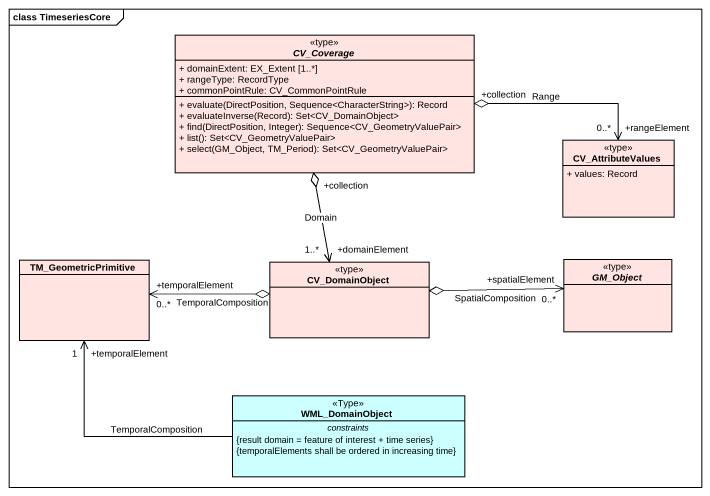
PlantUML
@startuml
mainframe class TimeseriesCore
hide circle
hide empty members
skinparam classAttributeIconSize 0
abstract class CV_Coverage <<type>> #FFE4E1 {
  + domainExtent: EX_Extent [1..*]
  + rangeType: RecordType
  + commonPointRule: CV_CommonPointRule
  + evaluate(DirectPosition, Sequence<CharacterString>): Record
  + evaluateInverse(Record): Set<CV_DomainObject>
  + find(DirectPosition, Integer): Sequence<CV_GeometryValuePair>
  + list(): Set<CV_GeometryValuePair>
  + select(GM_Object, TM_Period): Set<CV_GeometryValuePair>
}
class CV_AttributeValues <<type>> #FFE4E1 {
  + values: Record
}
class TM_GeometricPrimitive #FFE4E1
class CV_DomainObject <<type>> #FFE4E1
abstract class GM_Object <<type>> #FFE4E1
class WML_DomainObject <<Type>> #CCFFFF {
  -- constraints --
  {result domain = feature of interest + time series}
  {temporalElements shall be ordered in increasing time}
}
CV_AttributeValues "+rangeElement\n0..*" <-left-o "+collection" CV_Coverage : Range
TM_GeometricPrimitive "+temporalElement\n0..*" <-right-o CV_DomainObject : TemporalComposition
CV_DomainObject "+domainElement\n1..*" <-up-o "+collection" CV_Coverage : Domain
GM_Object "+spatialElement\n0..*" <-left-o CV_DomainObject : SpatialComposition
WML_DomainObject -left-> "+temporalElement\n1" TM_GeometricPrimitive : TemporalComposition
@enduml
